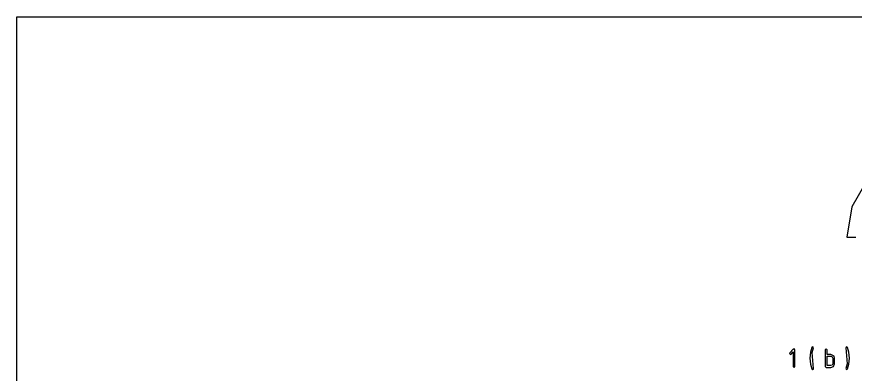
# Model space of a CAD drawing. Header units: metres. Extents: x 0 to 16.5, y 0 to 11.5.
# Drawn here: x 0.01 to 2.28, y 10.579 to 11.546 of the extents above; entities that cross this region are included whole.
import ezdxf

# ---------------------------------------------------------------- set-up
doc = ezdxf.new("R2010")
doc.units = ezdxf.units.M

msp = doc.modelspace()

# ---------------------------------------------------------------- linework, layer by layer
for points in [[(0.0104, 11.5461), (16.5118, 11.5461), (16.5118, 0.0104), (0.0104, 0.0104), (0.0104, 11.5461)], [(2.1124, 10.5997), (2.1149, 10.5972), (2.1174, 10.5997), (2.1174, 10.6453), (2.1149, 10.6478), (2.1128, 10.6468), (2.103, 10.6369), (2.1023, 10.6351), (2.1048, 10.6326), (2.1066, 10.6334), (2.1124, 10.6392), (2.1124, 10.5997)], [(2.1643, 10.6377), (2.1679, 10.6503), (2.1653, 10.6528), (2.1632, 10.6517), (2.1594, 10.6391), (2.1578, 10.6226), (2.1594, 10.606), (2.1632, 10.5934), (2.1653, 10.5922), (2.1671, 10.593), (2.1679, 10.5947), (2.1643, 10.6377)], [(2.2234, 10.6276), (2.2146, 10.6326), (2.2045, 10.6326), (2.2045, 10.6453), (2.202, 10.6478), (2.1995, 10.6453), (2.1995, 10.5997), (2.202, 10.5972), (2.2146, 10.5972), (2.2218, 10.6002), (2.2247, 10.6074), (2.2247, 10.6225), (2.2234, 10.6276)], [(2.2586, 10.6074), (2.255, 10.5947), (2.2558, 10.593), (2.2576, 10.5922), (2.2597, 10.5934), (2.2635, 10.606), (2.2651, 10.6226), (2.2635, 10.6391), (2.2597, 10.6517), (2.2576, 10.6528), (2.2558, 10.6521), (2.255, 10.6503), (2.2586, 10.6074)], [(2.2182, 10.6261), (2.2197, 10.6225), (2.2197, 10.6074), (2.2182, 10.6037), (2.2146, 10.6023), (2.2045, 10.6023), (2.2045, 10.6276), (2.2146, 10.6276), (2.2182, 10.6261)]]:
    msp.add_lwpolyline(points, close=True)
msp.add_lwpolyline([(2.7793, 10.9521), (2.8034, 10.9557), (2.7966, 11.0021), (2.7816, 11.0452), (2.7597, 11.084), (2.7323, 11.1169), (2.6694, 11.1617), (2.5953, 11.1864), (2.5162, 11.1917), (2.4382, 11.1783), (2.3673, 11.1467), (2.3096, 11.0976), (2.2712, 11.0316), (2.2582, 10.9494), (2.282, 10.9499)])

doc.saveas('drawing.dxf')
